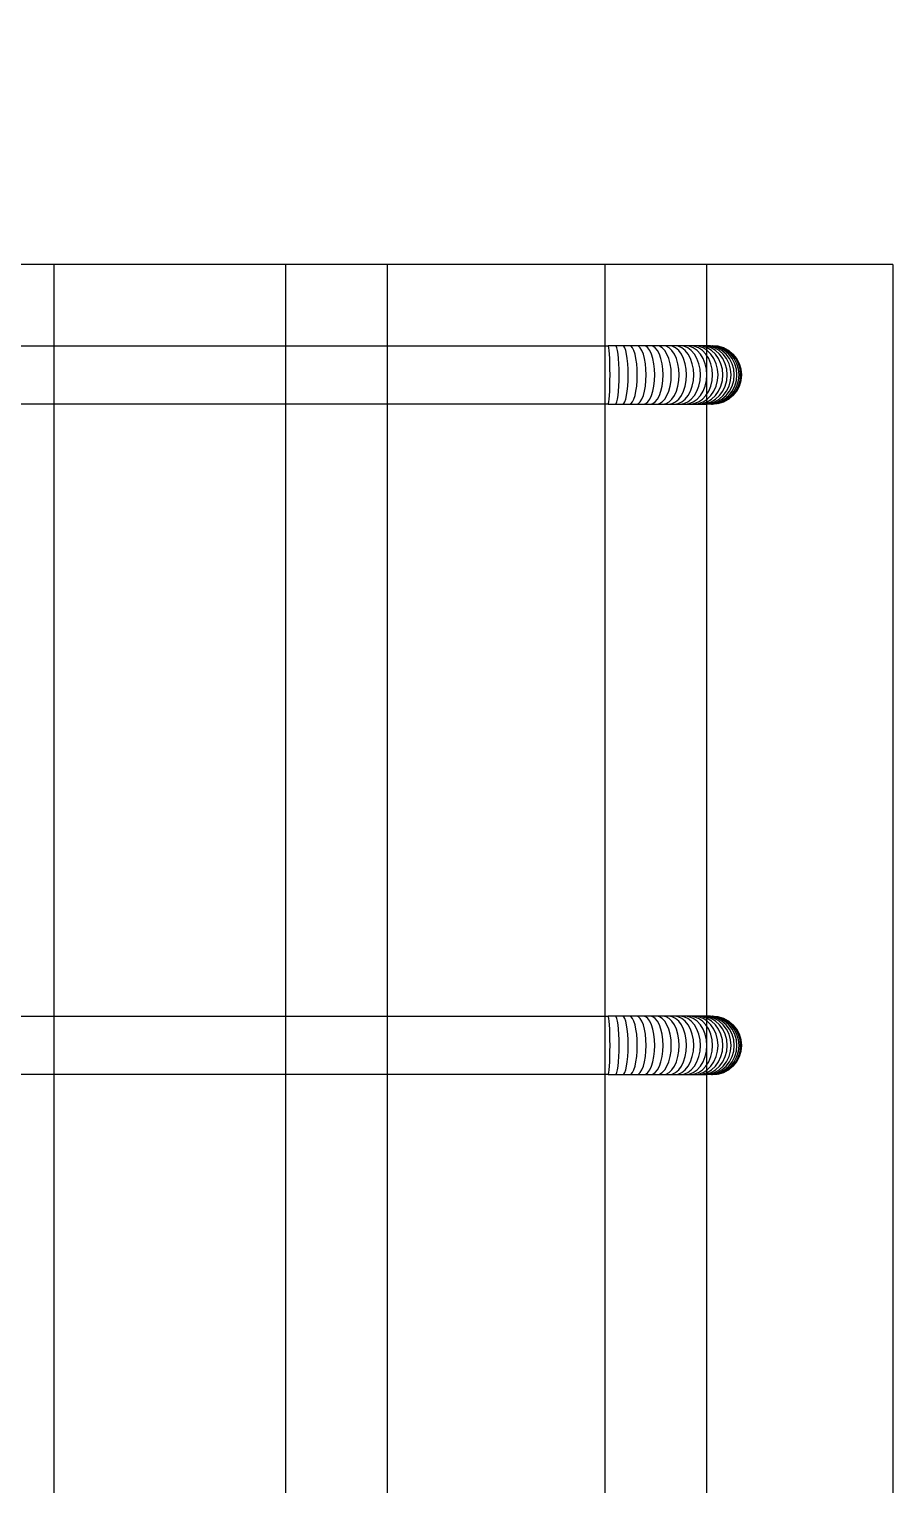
# Model space of a CAD drawing. Header units: inches. Extents: x 31 to 716, y 21 to 143.
# Drawn here: x 226.17 to 227.4, y 84.059 to 86.133 of the extents above; entities that cross this region are included whole.
import ezdxf

# ---------------------------------------------------------------- set-up
doc = ezdxf.new("R2010")
doc.units = ezdxf.units.IN
doc.header["$MEASUREMENT"] = 0
doc.layers.add('A-LIN-10', color=1, linetype='Continuous')
doc.layers.add('INNO-RFT-Y', color=2, linetype='Continuous')

# ---------------------------------------------------------------- blocks, each defined once
blk = doc.blocks.new('rebar red 2')
at = {"color": 1}
for p, q in [((-52.21323, -96.54951), (-51.49464, -96.54951)), ((-51.49284, -96.54951), (-51.49464, -96.54951)), ((-51.49454, -96.54964), (-51.49464, -96.54951)), ((-51.49446, -96.55005), (-51.49454, -96.54964)), ((-51.49437, -96.55072), (-51.49446, -96.55005)), ((-51.4943, -96.55161), (-51.49437, -96.55072)), ((-51.49424, -96.5527), (-51.4943, -96.55161)), ((-51.49107, -96.54951), (-51.49284, -96.54951)), ((-51.49266, -96.54964), (-51.49284, -96.54951)), ((-51.49248, -96.55005), (-51.49266, -96.54964)), ((-51.49232, -96.55072), (-51.49248, -96.55005)), ((-51.49218, -96.55161), (-51.49232, -96.55072)), ((-51.49206, -96.5527), (-51.49218, -96.55161)), ((-51.48932, -96.54951), (-51.49107, -96.54951)), ((-51.49079, -96.54964), (-51.49107, -96.54951)), ((-51.49053, -96.55005), (-51.49079, -96.54964)), ((-51.49029, -96.55072), (-51.49053, -96.55005)), ((-51.49008, -96.55161), (-51.49029, -96.55072)), ((-51.4899, -96.5527), (-51.49008, -96.55161)), ((-51.48759, -96.54951), (-51.48932, -96.54951)), ((-51.48895, -96.54964), (-51.48932, -96.54951)), ((-51.4886, -96.55005), (-51.48895, -96.54964)), ((-51.48828, -96.55072), (-51.4886, -96.55005)), ((-51.488, -96.55161), (-51.48828, -96.55072)), ((-51.48777, -96.5527), (-51.488, -96.55161)), ((-51.48591, -96.54951), (-51.48759, -96.54951)), ((-51.48714, -96.54964), (-51.48759, -96.54951)), ((-51.48671, -96.55005), (-51.48714, -96.54964)), ((-51.48631, -96.55072), (-51.48671, -96.55005)), ((-51.48596, -96.55161), (-51.48631, -96.55072)), ((-51.48567, -96.5527), (-51.48596, -96.55161)), ((-51.48427, -96.54951), (-51.48591, -96.54951)), ((-51.48537, -96.54964), (-51.48591, -96.54951)), ((-51.48486, -96.55005), (-51.48537, -96.54964)), ((-51.48438, -96.55072), (-51.48486, -96.55005)), ((-51.48396, -96.55161), (-51.48438, -96.55072)), ((-51.48268, -96.54951), (-51.48427, -96.54951)), ((-51.48365, -96.54964), (-51.48427, -96.54951)), ((-51.48362, -96.5527), (-51.48396, -96.55161)), ((-51.48305, -96.55005), (-51.48365, -96.54964)), ((-51.4825, -96.55072), (-51.48305, -96.55005)), ((-51.48116, -96.54951), (-51.48268, -96.54951)), ((-51.48198, -96.54964), (-51.48268, -96.54951)), ((-51.48202, -96.55161), (-51.4825, -96.55072)), ((-51.48162, -96.5527), (-51.48202, -96.55161)), ((-51.48131, -96.55005), (-51.48198, -96.54964)), ((-51.48068, -96.55072), (-51.48131, -96.55005)), ((-51.47969, -96.54951), (-51.48116, -96.54951)), ((-51.48038, -96.54964), (-51.48116, -96.54951)), ((-51.48014, -96.55161), (-51.48068, -96.55072)), ((-51.47963, -96.55005), (-51.48038, -96.54964)), ((-51.47969, -96.5527), (-51.48014, -96.55161)), ((-51.4783, -96.54951), (-51.47969, -96.54951)), ((-51.47884, -96.54964), (-51.47969, -96.54951)), ((-51.47893, -96.55072), (-51.47963, -96.55005)), ((-51.47833, -96.55161), (-51.47893, -96.55072)), ((-51.47802, -96.55005), (-51.47884, -96.54964)), ((-51.47783, -96.5527), (-51.47833, -96.55161)), ((-51.47699, -96.54951), (-51.4783, -96.54951)), ((-51.47738, -96.54964), (-51.4783, -96.54951)), ((-51.47726, -96.55072), (-51.47802, -96.55005)), ((-51.47649, -96.55005), (-51.47738, -96.54964)), ((-51.4766, -96.55161), (-51.47726, -96.55072)), ((-51.47576, -96.54951), (-51.47699, -96.54951)), ((-51.476, -96.54964), (-51.47699, -96.54951)), ((-51.47605, -96.5527), (-51.4766, -96.55161)), ((-51.47567, -96.55072), (-51.47649, -96.55005)), ((-51.47504, -96.55005), (-51.476, -96.54964)), ((-51.47462, -96.54951), (-51.47576, -96.54951)), ((-51.4747, -96.54964), (-51.47576, -96.54951)), ((-51.47495, -96.55161), (-51.47567, -96.55072)), ((-51.47416, -96.55072), (-51.47504, -96.55005)), ((-51.47436, -96.5527), (-51.47495, -96.55161)), ((-51.47369, -96.55005), (-51.4747, -96.54964)), ((-51.47357, -96.54951), (-51.47462, -96.54951)), ((-51.4735, -96.54964), (-51.47462, -96.54951)), ((-51.47339, -96.55161), (-51.47416, -96.55072)), ((-51.47275, -96.55072), (-51.47369, -96.55005)), ((-51.47262, -96.54951), (-51.47357, -96.54951)), ((-51.4724, -96.54964), (-51.47357, -96.54951)), ((-51.47243, -96.55005), (-51.4735, -96.54964)), ((-51.47276, -96.5527), (-51.47339, -96.55161)), ((-51.47193, -96.55161), (-51.47275, -96.55072)), ((-51.47177, -96.54951), (-51.47262, -96.54951)), ((-51.4714, -96.54964), (-51.47262, -96.54951)), ((-51.47144, -96.55072), (-51.47243, -96.55005)), ((-51.47128, -96.55005), (-51.4724, -96.54964)), ((-51.47126, -96.5527), (-51.47193, -96.55161)), ((-51.47103, -96.54951), (-51.47177, -96.54951)), ((-51.47051, -96.54964), (-51.47177, -96.54951)), ((-51.47058, -96.55161), (-51.47144, -96.55072)), ((-51.47023, -96.55005), (-51.4714, -96.54964)), ((-51.47024, -96.55072), (-51.47128, -96.55005)), ((-51.47039, -96.54951), (-51.47103, -96.54951)), ((-51.46973, -96.54964), (-51.47103, -96.54951)), ((-51.46987, -96.5527), (-51.47058, -96.55161)), ((-51.4693, -96.55005), (-51.47051, -96.54964)), ((-51.46906, -96.54964), (-51.47039, -96.54951)), ((-51.46946, -96.54951), (-51.47039, -96.54951)), ((-51.46934, -96.55161), (-51.47024, -96.55072)), ((-51.46916, -96.55072), (-51.47023, -96.55005)), ((-51.46848, -96.55005), (-51.46973, -96.54964)), ((-51.46946, -96.54951), (-51.46923, -96.54953)), ((-51.46859, -96.5527), (-51.46934, -96.55161)), ((-51.46818, -96.55072), (-51.4693, -96.55005)), ((-51.46917, -96.54951), (-51.46923, -96.54953)), ((-51.4692, -96.54953), (-51.46923, -96.54953)), ((-51.46917, -96.54951), (-51.4692, -96.54953)), ((-51.46917, -96.54951), (-51.46905, -96.54952)), ((-51.46821, -96.55161), (-51.46916, -96.55072)), ((-51.46779, -96.55005), (-51.46906, -96.54964)), ((-51.46899, -96.54951), (-51.46905, -96.54952)), ((-51.46899, -96.54951), (-51.46893, -96.54951)), ((-51.46896, -96.54951), (-51.46899, -96.54951)), ((-51.46893, -96.54951), (-51.46896, -96.54951)), ((-51.46809, -96.54964), (-51.46893, -96.54951)), ((-51.46851, -96.54964), (-51.46893, -96.54951)), ((-51.46721, -96.55005), (-51.46851, -96.54964)), ((-51.46733, -96.55072), (-51.46848, -96.55005)), ((-51.46744, -96.5527), (-51.46821, -96.55161)), ((-51.46721, -96.55161), (-51.46818, -96.55072)), ((-51.46676, -96.55005), (-51.46809, -96.54964)), ((-51.46778, -96.54964), (-51.46809, -96.54964)), ((-51.46661, -96.55072), (-51.46779, -96.55005)), ((-51.46644, -96.55005), (-51.46778, -96.54964)), ((-51.46753, -96.54964), (-51.46778, -96.54964)), ((-51.46624, -96.55005), (-51.46753, -96.54964)), ((-51.46633, -96.55161), (-51.46733, -96.55072)), ((-51.46601, -96.55072), (-51.46721, -96.55005)), ((-51.4664, -96.5527), (-51.46721, -96.55161)), ((-51.46554, -96.55072), (-51.46676, -96.55005)), ((-51.46557, -96.55161), (-51.46661, -96.55072)), ((-51.46521, -96.55072), (-51.46644, -96.55005)), ((-51.4655, -96.5527), (-51.46633, -96.55161)), ((-51.46618, -96.55005), (-51.46624, -96.55005)), ((-51.465, -96.55072), (-51.46618, -96.55005)), ((-51.46496, -96.55161), (-51.46601, -96.55072)), ((-51.46473, -96.5527), (-51.46557, -96.55161)), ((-51.46447, -96.55161), (-51.46554, -96.55072)), ((-51.46412, -96.55161), (-51.46521, -96.55072)), ((-51.46494, -96.55072), (-51.465, -96.55072)), ((-51.46409, -96.5527), (-51.46496, -96.55161)), ((-51.46391, -96.55161), (-51.46494, -96.55072)), ((-51.46359, -96.5527), (-51.46447, -96.55161)), ((-51.46324, -96.5527), (-51.46412, -96.55161)), ((-51.46302, -96.5527), (-51.46391, -96.55161)), ((-51.46385, -96.55161), (-51.46391, -96.55161)), ((-51.46295, -96.5527), (-51.46385, -96.55161)), ((-51.4942, -96.55395), (-51.49424, -96.5527)), ((-51.49417, -96.5553), (-51.4942, -96.55395)), ((-51.49416, -96.5567), (-51.49417, -96.5553)), ((-51.49198, -96.55395), (-51.49206, -96.5527)), ((-51.49192, -96.5553), (-51.49198, -96.55395)), ((-51.49191, -96.5567), (-51.49192, -96.5553)), ((-51.48977, -96.55395), (-51.4899, -96.5527)), ((-51.48969, -96.5553), (-51.48977, -96.55395)), ((-51.48966, -96.5567), (-51.48969, -96.5553)), ((-51.4876, -96.55395), (-51.48777, -96.5527)), ((-51.48749, -96.5553), (-51.4876, -96.55395)), ((-51.48745, -96.5567), (-51.48749, -96.5553)), ((-51.48546, -96.55395), (-51.48567, -96.5527)), ((-51.48533, -96.5553), (-51.48546, -96.55395)), ((-51.48528, -96.5567), (-51.48533, -96.5553)), ((-51.48337, -96.55395), (-51.48362, -96.5527)), ((-51.48321, -96.5553), (-51.48337, -96.55395)), ((-51.48316, -96.5567), (-51.48321, -96.5553)), ((-51.48133, -96.55395), (-51.48162, -96.5527)), ((-51.48115, -96.5553), (-51.48133, -96.55395)), ((-51.48109, -96.5567), (-51.48115, -96.5553)), ((-51.47936, -96.55395), (-51.47969, -96.5527)), ((-51.47915, -96.5553), (-51.47936, -96.55395)), ((-51.47909, -96.5567), (-51.47915, -96.5553)), ((-51.47746, -96.55395), (-51.47783, -96.5527)), ((-51.47723, -96.5553), (-51.47746, -96.55395)), ((-51.47716, -96.5567), (-51.47723, -96.5553)), ((-51.47565, -96.55395), (-51.47605, -96.5527)), ((-51.4754, -96.5553), (-51.47565, -96.55395)), ((-51.47531, -96.5567), (-51.4754, -96.5553)), ((-51.47392, -96.55395), (-51.47436, -96.5527)), ((-51.47365, -96.5553), (-51.47392, -96.55395)), ((-51.47356, -96.5567), (-51.47365, -96.5553)), ((-51.47229, -96.55395), (-51.47276, -96.5527)), ((-51.472, -96.5553), (-51.47229, -96.55395)), ((-51.4719, -96.5567), (-51.472, -96.5553)), ((-51.47076, -96.55395), (-51.47126, -96.5527)), ((-51.47045, -96.5553), (-51.47076, -96.55395)), ((-51.47035, -96.5567), (-51.47045, -96.5553)), ((-51.46934, -96.55395), (-51.46987, -96.5527)), ((-51.46902, -96.5553), (-51.46934, -96.55395)), ((-51.46891, -96.5567), (-51.46902, -96.5553)), ((-51.46804, -96.55395), (-51.46859, -96.5527)), ((-51.4677, -96.5553), (-51.46804, -96.55395)), ((-51.46758, -96.5567), (-51.4677, -96.5553)), ((-51.46686, -96.55395), (-51.46744, -96.5527)), ((-51.46651, -96.5553), (-51.46686, -96.55395)), ((-51.46639, -96.5567), (-51.46651, -96.5553)), ((-51.46581, -96.55395), (-51.4664, -96.5527)), ((-51.46544, -96.5553), (-51.46581, -96.55395)), ((-51.46488, -96.55395), (-51.4655, -96.5527)), ((-51.46532, -96.5567), (-51.46544, -96.5553)), ((-51.46451, -96.5553), (-51.46488, -96.55395)), ((-51.4641, -96.55395), (-51.46473, -96.5527)), ((-51.46438, -96.5567), (-51.46451, -96.5553)), ((-51.46371, -96.5553), (-51.4641, -96.55395)), ((-51.46345, -96.55395), (-51.46409, -96.5527)), ((-51.46358, -96.5567), (-51.46371, -96.5553)), ((-51.46294, -96.55395), (-51.46359, -96.5527)), ((-51.46305, -96.5553), (-51.46345, -96.55395)), ((-51.46258, -96.55395), (-51.46324, -96.5527)), ((-51.46292, -96.5567), (-51.46305, -96.5553)), ((-51.46236, -96.55395), (-51.46302, -96.5527)), ((-51.46229, -96.55395), (-51.46295, -96.5527)), ((-51.46254, -96.5553), (-51.46294, -96.55395)), ((-51.46217, -96.5553), (-51.46258, -96.55395)), ((-51.4624, -96.5567), (-51.46254, -96.5553)), ((-51.46195, -96.5553), (-51.46236, -96.55395)), ((-51.46188, -96.5553), (-51.46229, -96.55395)), ((-51.46203, -96.5567), (-51.46217, -96.5553)), ((-51.46181, -96.5567), (-51.46195, -96.5553)), ((-51.46174, -96.5567), (-51.46188, -96.5553)), ((-51.49424, -96.5607), (-51.4942, -96.55945)), ((-51.4942, -96.55945), (-51.49417, -96.5581)), ((-51.49417, -96.5581), (-51.49416, -96.5567)), ((-51.49206, -96.5607), (-51.49198, -96.55945)), ((-51.49198, -96.55945), (-51.49192, -96.5581)), ((-51.49192, -96.5581), (-51.49191, -96.5567)), ((-51.4899, -96.5607), (-51.48977, -96.55945)), ((-51.48977, -96.55945), (-51.48969, -96.5581)), ((-51.48969, -96.5581), (-51.48966, -96.5567)), ((-51.48777, -96.5607), (-51.4876, -96.55945)), ((-51.4876, -96.55945), (-51.48749, -96.5581)), ((-51.48749, -96.5581), (-51.48745, -96.5567)), ((-51.48567, -96.5607), (-51.48546, -96.55945)), ((-51.48546, -96.55945), (-51.48533, -96.5581)), ((-51.48533, -96.5581), (-51.48528, -96.5567)), ((-51.48362, -96.5607), (-51.48337, -96.55945)), ((-51.48337, -96.55945), (-51.48321, -96.5581)), ((-51.48321, -96.5581), (-51.48316, -96.5567)), ((-51.48162, -96.5607), (-51.48133, -96.55945)), ((-51.48133, -96.55945), (-51.48115, -96.5581)), ((-51.48115, -96.5581), (-51.48109, -96.5567)), ((-51.47969, -96.5607), (-51.47936, -96.55945)), ((-51.47936, -96.55945), (-51.47915, -96.5581)), ((-51.47915, -96.5581), (-51.47909, -96.5567)), ((-51.47783, -96.5607), (-51.47746, -96.55945)), ((-51.47746, -96.55945), (-51.47723, -96.5581)), ((-51.47723, -96.5581), (-51.47716, -96.5567)), ((-51.47605, -96.5607), (-51.47565, -96.55945)), ((-51.47565, -96.55945), (-51.4754, -96.5581)), ((-51.4754, -96.5581), (-51.47531, -96.5567)), ((-51.47436, -96.5607), (-51.47392, -96.55945)), ((-51.47392, -96.55945), (-51.47365, -96.5581)), ((-51.47365, -96.5581), (-51.47356, -96.5567)), ((-51.47276, -96.5607), (-51.47229, -96.55945)), ((-51.47229, -96.55945), (-51.472, -96.5581)), ((-51.472, -96.5581), (-51.4719, -96.5567)), ((-51.47126, -96.5607), (-51.47076, -96.55945)), ((-51.47076, -96.55945), (-51.47045, -96.5581)), ((-51.47045, -96.5581), (-51.47035, -96.5567)), ((-51.46987, -96.5607), (-51.46934, -96.55945)), ((-51.46934, -96.55945), (-51.46902, -96.5581)), ((-51.46902, -96.5581), (-51.46891, -96.5567)), ((-51.46859, -96.5607), (-51.46804, -96.55945)), ((-51.46804, -96.55945), (-51.4677, -96.5581)), ((-51.4677, -96.5581), (-51.46758, -96.5567)), ((-51.46744, -96.5607), (-51.46686, -96.55945)), ((-51.46686, -96.55945), (-51.46651, -96.5581)), ((-51.46651, -96.5581), (-51.46639, -96.5567)), ((-51.4664, -96.5607), (-51.46581, -96.55945)), ((-51.46581, -96.55945), (-51.46544, -96.5581)), ((-51.4655, -96.5607), (-51.46488, -96.55945)), ((-51.46544, -96.5581), (-51.46532, -96.5567)), ((-51.46488, -96.55945), (-51.46451, -96.5581)), ((-51.46473, -96.5607), (-51.4641, -96.55945)), ((-51.46451, -96.5581), (-51.46438, -96.5567)), ((-51.4641, -96.55945), (-51.46371, -96.5581)), ((-51.46409, -96.5607), (-51.46345, -96.55945)), ((-51.46371, -96.5581), (-51.46358, -96.5567)), ((-51.46359, -96.5607), (-51.46294, -96.55945)), ((-51.46345, -96.55945), (-51.46305, -96.5581)), ((-51.46324, -96.5607), (-51.46258, -96.55945)), ((-51.46305, -96.5581), (-51.46292, -96.5567)), ((-51.46302, -96.5607), (-51.46236, -96.55945)), ((-51.46295, -96.5607), (-51.46229, -96.55945)), ((-51.46294, -96.55945), (-51.46254, -96.5581)), ((-51.46258, -96.55945), (-51.46217, -96.5581)), ((-51.46254, -96.5581), (-51.4624, -96.5567)), ((-51.46236, -96.55945), (-51.46195, -96.5581)), ((-51.46229, -96.55945), (-51.46188, -96.5581)), ((-51.46217, -96.5581), (-51.46203, -96.5567)), ((-51.46195, -96.5581), (-51.46181, -96.5567)), ((-51.46188, -96.5581), (-51.46174, -96.5567)), ((-51.49446, -96.56334), (-51.49437, -96.56268)), ((-51.49437, -96.56268), (-51.4943, -96.56179)), ((-51.4943, -96.56179), (-51.49424, -96.5607)), ((-51.49248, -96.56334), (-51.49232, -96.56268)), ((-51.49232, -96.56268), (-51.49218, -96.56179)), ((-51.49218, -96.56179), (-51.49206, -96.5607)), ((-51.49053, -96.56334), (-51.49029, -96.56268)), ((-51.49029, -96.56268), (-51.49008, -96.56179)), ((-51.49008, -96.56179), (-51.4899, -96.5607)), ((-51.4886, -96.56334), (-51.48828, -96.56268)), ((-51.48828, -96.56268), (-51.488, -96.56179)), ((-51.488, -96.56179), (-51.48777, -96.5607)), ((-51.48671, -96.56334), (-51.48631, -96.56268)), ((-51.48631, -96.56268), (-51.48596, -96.56179)), ((-51.48596, -96.56179), (-51.48567, -96.5607)), ((-51.48486, -96.56334), (-51.48438, -96.56268)), ((-51.48438, -96.56268), (-51.48396, -96.56179)), ((-51.48396, -96.56179), (-51.48362, -96.5607)), ((-51.48305, -96.56334), (-51.4825, -96.56268)), ((-51.4825, -96.56268), (-51.48202, -96.56179)), ((-51.48202, -96.56179), (-51.48162, -96.5607)), ((-51.48131, -96.56334), (-51.48068, -96.56268)), ((-51.48068, -96.56268), (-51.48014, -96.56179)), ((-51.48014, -96.56179), (-51.47969, -96.5607)), ((-51.47963, -96.56334), (-51.47893, -96.56268)), ((-51.47893, -96.56268), (-51.47833, -96.56179)), ((-51.47833, -96.56179), (-51.47783, -96.5607)), ((-51.47802, -96.56334), (-51.47726, -96.56268)), ((-51.47726, -96.56268), (-51.4766, -96.56179)), ((-51.4766, -96.56179), (-51.47605, -96.5607)), ((-51.47649, -96.56334), (-51.47567, -96.56268)), ((-51.47567, -96.56268), (-51.47495, -96.56179)), ((-51.47504, -96.56334), (-51.47416, -96.56268)), ((-51.47495, -96.56179), (-51.47436, -96.5607)), ((-51.47416, -96.56268), (-51.47339, -96.56179)), ((-51.47369, -96.56334), (-51.47275, -96.56268)), ((-51.47339, -96.56179), (-51.47276, -96.5607)), ((-51.47275, -96.56268), (-51.47193, -96.56179)), ((-51.47243, -96.56334), (-51.47144, -96.56268)), ((-51.47193, -96.56179), (-51.47126, -96.5607)), ((-51.47144, -96.56268), (-51.47058, -96.56179)), ((-51.47128, -96.56334), (-51.47024, -96.56268)), ((-51.47058, -96.56179), (-51.46987, -96.5607)), ((-51.47024, -96.56268), (-51.46934, -96.56179)), ((-51.47023, -96.56334), (-51.46916, -96.56268)), ((-51.46934, -96.56179), (-51.46859, -96.5607)), ((-51.4693, -96.56334), (-51.46818, -96.56268)), ((-51.46916, -96.56268), (-51.46821, -96.56179)), ((-51.46848, -96.56334), (-51.46733, -96.56268)), ((-51.46821, -96.56179), (-51.46744, -96.5607)), ((-51.46818, -96.56268), (-51.46721, -96.56179)), ((-51.46779, -96.56334), (-51.46661, -96.56268)), ((-51.46733, -96.56268), (-51.46633, -96.56179)), ((-51.46721, -96.56179), (-51.4664, -96.5607)), ((-51.46721, -96.56334), (-51.46601, -96.56268)), ((-51.46676, -96.56334), (-51.46554, -96.56268)), ((-51.46661, -96.56268), (-51.46557, -96.56179)), ((-51.46644, -96.56334), (-51.46521, -96.56268)), ((-51.46633, -96.56179), (-51.4655, -96.5607)), ((-51.46618, -96.56334), (-51.465, -96.56268)), ((-51.46601, -96.56268), (-51.46496, -96.56179)), ((-51.46557, -96.56179), (-51.46473, -96.5607)), ((-51.46554, -96.56268), (-51.46447, -96.56179)), ((-51.46521, -96.56268), (-51.46412, -96.56179)), ((-51.465, -96.56268), (-51.46494, -96.56268)), ((-51.46496, -96.56179), (-51.46409, -96.5607)), ((-51.46494, -96.56268), (-51.46391, -96.56179)), ((-51.46447, -96.56179), (-51.46359, -96.5607)), ((-51.46412, -96.56179), (-51.46324, -96.5607)), ((-51.46391, -96.56179), (-51.46302, -96.5607)), ((-51.46391, -96.56179), (-51.46385, -96.56179)), ((-51.46385, -96.56179), (-51.46295, -96.5607)), ((-51.49464, -96.56389), (-52.21323, -96.56389)), ((-51.49464, -96.56389), (-51.49454, -96.56375)), ((-51.49464, -96.56389), (-51.49284, -96.56389)), ((-51.49454, -96.56375), (-51.49446, -96.56334)), ((-51.49284, -96.56389), (-51.49266, -96.56375)), ((-51.49284, -96.56389), (-51.49107, -96.56389)), ((-51.49266, -96.56375), (-51.49248, -96.56334)), ((-51.49107, -96.56389), (-51.49079, -96.56375)), ((-51.49107, -96.56389), (-51.48932, -96.56389)), ((-51.49079, -96.56375), (-51.49053, -96.56334)), ((-51.48932, -96.56389), (-51.48895, -96.56375)), ((-51.48932, -96.56389), (-51.48759, -96.56389)), ((-51.48895, -96.56375), (-51.4886, -96.56334)), ((-51.48759, -96.56389), (-51.48714, -96.56375)), ((-51.48759, -96.56389), (-51.48591, -96.56389)), ((-51.48714, -96.56375), (-51.48671, -96.56334)), ((-51.48591, -96.56389), (-51.48537, -96.56375)), ((-51.48591, -96.56389), (-51.48427, -96.56389)), ((-51.48537, -96.56375), (-51.48486, -96.56334)), ((-51.48427, -96.56389), (-51.48365, -96.56375)), ((-51.48427, -96.56389), (-51.48268, -96.56389)), ((-51.48365, -96.56375), (-51.48305, -96.56334)), ((-51.48268, -96.56389), (-51.48198, -96.56375)), ((-51.48268, -96.56389), (-51.48116, -96.56389)), ((-51.48198, -96.56375), (-51.48131, -96.56334)), ((-51.48116, -96.56389), (-51.48038, -96.56375)), ((-51.48116, -96.56389), (-51.47969, -96.56389)), ((-51.48038, -96.56375), (-51.47963, -96.56334)), ((-51.47969, -96.56389), (-51.47884, -96.56375)), ((-51.47969, -96.56389), (-51.4783, -96.56389)), ((-51.47884, -96.56375), (-51.47802, -96.56334)), ((-51.4783, -96.56389), (-51.47738, -96.56375)), ((-51.4783, -96.56389), (-51.47699, -96.56389)), ((-51.47738, -96.56375), (-51.47649, -96.56334)), ((-51.47699, -96.56389), (-51.476, -96.56375)), ((-51.47699, -96.56389), (-51.47576, -96.56389)), ((-51.476, -96.56375), (-51.47504, -96.56334)), ((-51.47576, -96.56389), (-51.4747, -96.56375)), ((-51.47576, -96.56389), (-51.47462, -96.56389)), ((-51.4747, -96.56375), (-51.47369, -96.56334)), ((-51.47462, -96.56389), (-51.4735, -96.56375)), ((-51.47462, -96.56389), (-51.47357, -96.56389)), ((-51.47357, -96.56389), (-51.4724, -96.56375)), ((-51.47357, -96.56389), (-51.47262, -96.56389)), ((-51.4735, -96.56375), (-51.47243, -96.56334)), ((-51.47262, -96.56389), (-51.4714, -96.56375)), ((-51.47262, -96.56389), (-51.47177, -96.56389)), ((-51.4724, -96.56375), (-51.47128, -96.56334)), ((-51.47177, -96.56389), (-51.47051, -96.56375)), ((-51.47177, -96.56389), (-51.47103, -96.56389)), ((-51.4714, -96.56375), (-51.47023, -96.56334)), ((-51.47103, -96.56389), (-51.46973, -96.56375)), ((-51.47103, -96.56389), (-51.47039, -96.56389)), ((-51.47051, -96.56375), (-51.4693, -96.56334)), ((-51.47039, -96.56389), (-51.46906, -96.56375)), ((-51.46917, -96.56389), (-51.47039, -96.56389)), ((-51.46973, -96.56375), (-51.46848, -96.56334)), ((-51.46917, -96.56389), (-51.46905, -96.56388)), ((-51.46906, -96.56375), (-51.46779, -96.56334)), ((-51.46905, -96.56388), (-51.46899, -96.56389)), ((-51.46899, -96.56389), (-51.46893, -96.56389)), ((-51.46899, -96.56389), (-51.46896, -96.56389)), ((-51.46896, -96.56389), (-51.46893, -96.56389)), ((-51.46893, -96.56389), (-51.46809, -96.56375)), ((-51.46893, -96.56389), (-51.46851, -96.56375)), ((-51.46851, -96.56375), (-51.46721, -96.56334)), ((-51.46809, -96.56375), (-51.46676, -96.56334)), ((-51.46809, -96.56375), (-51.46778, -96.56375)), ((-51.46778, -96.56375), (-51.46644, -96.56334)), ((-51.46753, -96.56375), (-51.46778, -96.56375)), ((-51.46753, -96.56375), (-51.46624, -96.56334)), ((-51.46624, -96.56334), (-51.46618, -96.56334))]:
    blk.add_line(p, q, dxfattribs=at)
blk = doc.blocks.new('*U275')
at = {"xscale": 5.790493255340768, "yscale": 5.790493255340768, "zscale": 5.790493255340768}
blk.add_blockref('rebar red 2', (300.2599, 559.1109), dxfattribs=at)
blk = doc.blocks.new('*U276')
at = {"color": 0, "linetype": 'ByBlock', "lineweight": -2, "transparency": 16777216}
for p in [(0, 0), (0, -0.9554)]:
    blk.add_blockref('*U275', p, dxfattribs=at)

msp = doc.modelspace()

# ---------------------------------------------------------------- linework, layer by layer
msp.add_line((227.4005, 85.7977), (227.4005, 81.8927))
at = {"layer": 'A-LIN-10', "linetype": 'Continuous'}
msp.add_lwpolyline([(227.4005, 85.7977), (224.9259, 85.7977), (224.9259, 86.1329), (224.438, 85.4625), (224.438, 85.7977), (222.4786, 85.7977)], dxfattribs=at)
at = {"layer": 'INNO-RFT-Y', "color": 5}
for p, q in [((226.205, 85.7977), (226.2051, 59.6328)), ((226.5358, 59.6328), (226.5358, 85.7977)), ((226.6802, 85.7977), (226.6804, 59.6328)), ((226.9907, 59.6328), (226.9907, 85.7977)), ((227.1354, 59.6328), (227.1354, 85.7977))]:
    msp.add_line(p, q, dxfattribs=at)

# ---------------------------------------------------------------- block references
msp.add_blockref('*U276', (224.9142, 85.6402))

doc.saveas('drawing.dxf')
